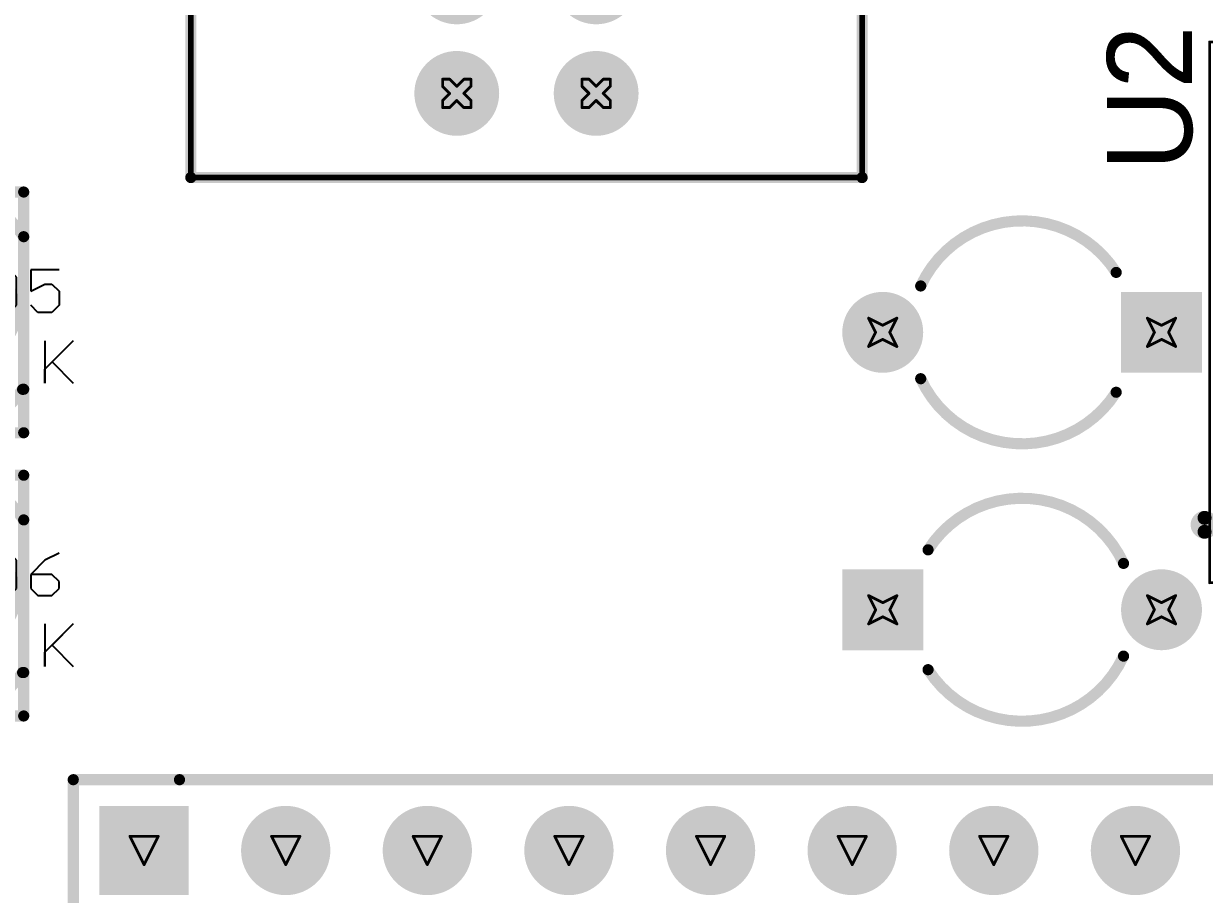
# Model space of a CAD drawing. Header units: millimetres. Extents: x 3.26 to 13.14, y 5.38 to 10.83.
# Drawn here: x 4.265 to 5.099, y 8.969 to 9.584 of the extents above; entities that cross this region are included whole.
import ezdxf

# ---------------------------------------------------------------- set-up
doc = ezdxf.new("R2010")
doc.units = ezdxf.units.MM
doc.header["$MEASUREMENT"] = 0
for name, color, linetype in [('BottomLayer', 5, 'Continuous'), ('BottomSolder', 6, 'Continuous'), ('DrillDrawing', 1, 'Continuous'), ('Mechanical1', 6, 'Continuous'), ('Mechanical13', 56, 'Continuous'), ('Mechanical15', 56, 'Continuous'), ('MultiLayer', 9, 'Continuous'), ('PadHoleLayer', 156, 'Continuous'), ('TopLayer', 1, 'Continuous'), ('TopOverlay', 2, 'Continuous'), ('TopSolder', 216, 'Continuous')]:
    doc.layers.add(name, color=color, linetype=linetype)

# ---------------------------------------------------------------- blocks, each defined once
blk = doc.blocks.new('N0016A_3')
at = {"layer": 'BottomLayer', "const_width": 0.02953}
for points in [[(0.13524, 0.35, 1), (0.16476, 0.35, 1)], [(-0.16476, 0.25, 1), (-0.13524, 0.25, 1)], [(0.13524, 0.25, 1), (0.16476, 0.25, 1)], [(-0.16476, 0.15, 1), (-0.13524, 0.15, 1)], [(0.13524, 0.15, 1), (0.16476, 0.15, 1)], [(-0.16476, 0.05, 1), (-0.13524, 0.05, 1)], [(0.13524, 0.05, 1), (0.16476, 0.05, 1)], [(-0.16476, -0.05, 1), (-0.13524, -0.05, 1)], [(0.13524, -0.05, 1), (0.16476, -0.05, 1)], [(-0.16476, -0.15, 1), (-0.13524, -0.15, 1)], [(0.13524, -0.15, 1), (0.16476, -0.15, 1)], [(-0.16476, -0.25, 1), (-0.13524, -0.25, 1)], [(0.13524, -0.25, 1), (0.16476, -0.25, 1)], [(-0.16476, -0.35, 1), (-0.13524, -0.35, 1)], [(0.13524, -0.35, 1), (0.16476, -0.35, 1)]]:
    blk.add_lwpolyline(points, format="xyb", close=True, dxfattribs=at)
at = {"layer": 'BottomLayer'}
blk.add_solid([(-0.17953, 0.32047), (-0.12047, 0.32047), (-0.17953, 0.37953), (-0.12047, 0.37953)], dxfattribs=at)
at = {"layer": 'BottomSolder', "const_width": 0.03153}
for points in [[(0.13424, 0.35, 1), (0.16576, 0.35, 1)], [(-0.16576, 0.25, 1), (-0.13424, 0.25, 1)], [(0.13424, 0.25, 1), (0.16576, 0.25, 1)], [(-0.16576, 0.15, 1), (-0.13424, 0.15, 1)], [(0.13424, 0.15, 1), (0.16576, 0.15, 1)], [(-0.16576, 0.05, 1), (-0.13424, 0.05, 1)], [(0.13424, 0.05, 1), (0.16576, 0.05, 1)], [(-0.16576, -0.05, 1), (-0.13424, -0.05, 1)], [(0.13424, -0.05, 1), (0.16576, -0.05, 1)], [(-0.16576, -0.15, 1), (-0.13424, -0.15, 1)], [(0.13424, -0.15, 1), (0.16576, -0.15, 1)], [(-0.16576, -0.25, 1), (-0.13424, -0.25, 1)], [(0.13424, -0.25, 1), (0.16576, -0.25, 1)], [(-0.16576, -0.35, 1), (-0.13424, -0.35, 1)], [(0.13424, -0.35, 1), (0.16576, -0.35, 1)]]:
    blk.add_lwpolyline(points, format="xyb", close=True, dxfattribs=at)
at = {"layer": 'BottomSolder'}
blk.add_solid([(-0.18153, 0.31847), (-0.11847, 0.31847), (-0.18153, 0.38153), (-0.11847, 0.38153)], dxfattribs=at)
at = {"layer": 'Mechanical1'}
for p, q in [((-0.115, 0.02723), (-0.115, -0.01213)), ((-0.08351, -0.01213), (-0.08351, 0.02723)), ((-0.0599, 0.02723), (-0.06777, 0.01936)), ((-0.04416, 0.02723), (-0.0599, 0.02723)), ((-0.03629, 0.01936), (-0.04416, 0.02723)), ((-0.03629, 0.01149), (-0.03629, 0.01936)), ((-0.06777, -0.02), (-0.03629, 0.01149)), ((-0.115, -0.01213), (-0.10713, -0.02)), ((-0.09139, -0.02), (-0.08351, -0.01213)), ((-0.10713, -0.02), (-0.09139, -0.02)), ((-0.03629, -0.02), (-0.06777, -0.02))]:
    blk.add_line(p, q, dxfattribs=at)
at = {"layer": 'Mechanical13', "const_width": 0.00394}
for points in [[(-0.12992, 0.3878), (-0.12992, -0.3878)], [(-0.12992, 0.3878), (0.12992, 0.3878)], [(0.12992, 0.3878), (0.12992, -0.3878)], [(-0.12992, -0.3878), (0.12992, -0.3878)]]:
    blk.add_lwpolyline(points, dxfattribs=at)
at = {"layer": 'Mechanical13'}
for points, const_width in [([(-0.13091, 0.3878, 1), (-0.12894, 0.3878, 1)], 0.00197), ([(-0.13091, 0.3878, 1), (-0.12894, 0.3878, 1)], 0.00197), ([(0.12894, 0.3878, 1), (0.13091, 0.3878, 1)], 0.00197), ([(0.12894, 0.3878, 1), (0.13091, 0.3878, 1)], 0.00197), ([(-0.0748, 0.35236, 1), (-0.11417, 0.35236, 1)], 0.00394), ([(-0.11516, 0.35236, 1), (-0.11319, 0.35236, 1)], 0.00197), ([(-0.07579, 0.35236, 1), (-0.07382, 0.35236, 1)], 0.00197), ([(-0.13091, -0.3878, 1), (-0.12894, -0.3878, 1)], 0.00197), ([(-0.13091, -0.3878, 1), (-0.12894, -0.3878, 1)], 0.00197), ([(0.12894, -0.3878, 1), (0.13091, -0.3878, 1)], 0.00197), ([(0.12894, -0.3878, 1), (0.13091, -0.3878, 1)], 0.00197)]:
    blk.add_lwpolyline(points, format="xyb", close=True, dxfattribs=dict(at, const_width=const_width))
at = {"layer": 'Mechanical15'}
for points, const_width in [([(-0.19094, 0.39764), (-0.19094, -0.39764)], 0.00197), ([(-0.19094, 0.39764), (0.19094, 0.39764)], 0.00197), ([(0.19094, 0.39764), (0.19094, -0.39764)], 0.00197), ([(0, 0.01969), (0, -0.01969)], 0.00394), ([(-0.01969, 0), (0.01969, 0)], 0.00394), ([(-0.19094, -0.39764), (0.19094, -0.39764)], 0.00197)]:
    blk.add_lwpolyline(points, dxfattribs=dict(at, const_width=const_width))
for points, const_width in [([(-0.19144, 0.39764, 1), (-0.19045, 0.39764, 1)], 0.000984), ([(-0.19144, 0.39764, 1), (-0.19045, 0.39764, 1)], 0.000984), ([(0.19045, 0.39764, 1), (0.19144, 0.39764, 1)], 0.000984), ([(0.19045, 0.39764, 1), (0.19144, 0.39764, 1)], 0.000984), ([(-0.00098, 0.01969, 1), (0.00098, 0.01969, 1)], 0.00197), ([(-0.02067, 0, 1), (-0.0187, 0, 1)], 0.00197), ([(0.0187, 0, 1), (0.02067, 0, 1)], 0.00197), ([(-0.00098, -0.01969, 1), (0.00098, -0.01969, 1)], 0.00197), ([(-0.19144, -0.39764, 1), (-0.19045, -0.39764, 1)], 0.000984), ([(-0.19144, -0.39764, 1), (-0.19045, -0.39764, 1)], 0.000984), ([(0.19045, -0.39764, 1), (0.19144, -0.39764, 1)], 0.000984), ([(0.19045, -0.39764, 1), (0.19144, -0.39764, 1)], 0.000984)]:
    blk.add_lwpolyline(points, format="xyb", close=True, dxfattribs=dict(at, const_width=const_width))
at = {"layer": 'MultiLayer', "const_width": 0.02953}
for points in [[(0.13524, 0.35, 1), (0.16476, 0.35, 1)], [(-0.16476, 0.25, 1), (-0.13524, 0.25, 1)], [(0.13524, 0.25, 1), (0.16476, 0.25, 1)], [(-0.16476, 0.15, 1), (-0.13524, 0.15, 1)], [(0.13524, 0.15, 1), (0.16476, 0.15, 1)], [(-0.16476, 0.05, 1), (-0.13524, 0.05, 1)], [(0.13524, 0.05, 1), (0.16476, 0.05, 1)], [(-0.16476, -0.05, 1), (-0.13524, -0.05, 1)], [(0.13524, -0.05, 1), (0.16476, -0.05, 1)], [(-0.16476, -0.15, 1), (-0.13524, -0.15, 1)], [(0.13524, -0.15, 1), (0.16476, -0.15, 1)], [(-0.16476, -0.25, 1), (-0.13524, -0.25, 1)], [(0.13524, -0.25, 1), (0.16476, -0.25, 1)], [(-0.16476, -0.35, 1), (-0.13524, -0.35, 1)], [(0.13524, -0.35, 1), (0.16476, -0.35, 1)]]:
    blk.add_lwpolyline(points, format="xyb", close=True, dxfattribs=at)
at = {"layer": 'MultiLayer'}
blk.add_solid([(-0.17953, 0.32047), (-0.12047, 0.32047), (-0.17953, 0.37953), (-0.12047, 0.37953)], dxfattribs=at)
at = {"layer": 'PadHoleLayer', "const_width": 0.01772}
for points in [[(-0.15886, 0.35, 1), (-0.14114, 0.35, 1)], [(0.14114, 0.35, 1), (0.15886, 0.35, 1)], [(-0.15886, 0.25, 1), (-0.14114, 0.25, 1)], [(0.14114, 0.25, 1), (0.15886, 0.25, 1)], [(-0.15886, 0.15, 1), (-0.14114, 0.15, 1)], [(0.14114, 0.15, 1), (0.15886, 0.15, 1)], [(-0.15886, 0.05, 1), (-0.14114, 0.05, 1)], [(0.14114, 0.05, 1), (0.15886, 0.05, 1)], [(-0.15886, -0.05, 1), (-0.14114, -0.05, 1)], [(0.14114, -0.05, 1), (0.15886, -0.05, 1)], [(-0.15886, -0.15, 1), (-0.14114, -0.15, 1)], [(0.14114, -0.15, 1), (0.15886, -0.15, 1)], [(-0.15886, -0.25, 1), (-0.14114, -0.25, 1)], [(0.14114, -0.25, 1), (0.15886, -0.25, 1)], [(-0.15886, -0.35, 1), (-0.14114, -0.35, 1)], [(0.14114, -0.35, 1), (0.15886, -0.35, 1)]]:
    blk.add_lwpolyline(points, format="xyb", close=True, dxfattribs=at)
at = {"layer": 'TopLayer', "const_width": 0.02953}
for points in [[(0.13524, 0.35, 1), (0.16476, 0.35, 1)], [(-0.16476, 0.25, 1), (-0.13524, 0.25, 1)], [(0.13524, 0.25, 1), (0.16476, 0.25, 1)], [(-0.16476, 0.15, 1), (-0.13524, 0.15, 1)], [(0.13524, 0.15, 1), (0.16476, 0.15, 1)], [(-0.16476, 0.05, 1), (-0.13524, 0.05, 1)], [(0.13524, 0.05, 1), (0.16476, 0.05, 1)], [(-0.16476, -0.05, 1), (-0.13524, -0.05, 1)], [(0.13524, -0.05, 1), (0.16476, -0.05, 1)], [(-0.16476, -0.15, 1), (-0.13524, -0.15, 1)], [(0.13524, -0.15, 1), (0.16476, -0.15, 1)], [(-0.16476, -0.25, 1), (-0.13524, -0.25, 1)], [(0.13524, -0.25, 1), (0.16476, -0.25, 1)], [(-0.16476, -0.35, 1), (-0.13524, -0.35, 1)], [(0.13524, -0.35, 1), (0.16476, -0.35, 1)]]:
    blk.add_lwpolyline(points, format="xyb", close=True, dxfattribs=at)
at = {"layer": 'TopLayer'}
blk.add_solid([(-0.17953, 0.32047), (-0.12047, 0.32047), (-0.17953, 0.37953), (-0.12047, 0.37953)], dxfattribs=at)
at = {"layer": 'TopOverlay'}
for points, const_width in [([(-0.14508, 0.40118, 1), (-0.15492, 0.40118, 1)], 0.00984), ([(-0.15738, 0.40118, 1), (-0.15246, 0.40118, 1)], 0.00492), ([(-0.14754, 0.40118, 1), (-0.14262, 0.40118, 1)], 0.00492), ([(-0.1063, 0.3878, 1), (-0.10236, 0.3878, 1)], 0.00394), ([(-0.1063, 0.3878, 1), (-0.10236, 0.3878, 1)], 0.00394), ([(-0.02697, 0.3878, 1), (-0.02303, 0.3878, 1)], 0.00394), ([(-0.02697, 0.3878, 1), (-0.02303, 0.3878, 1)], 0.00394), ([(0.02303, 0.3878, 1), (0.02697, 0.3878, 1)], 0.00394), ([(0.02303, 0.3878, 1), (0.02697, 0.3878, 1)], 0.00394), ([(0.10236, 0.3878, 1), (0.1063, 0.3878, 1)], 0.00394), ([(0.10236, 0.3878, 1), (0.1063, 0.3878, 1)], 0.00394), ([(-0.05315, 0.34843, 1), (-0.07677, 0.34843, 1)], 0.02362), ([(-0.08268, 0.34843, 1), (-0.07087, 0.34843, 1)], 0.01181), ([(-0.05906, 0.34843, 1), (-0.04724, 0.34843, 1)], 0.01181), ([(-0.1063, -0.3878, 1), (-0.10236, -0.3878, 1)], 0.00394), ([(-0.1063, -0.3878, 1), (-0.10236, -0.3878, 1)], 0.00394), ([(0.10236, -0.3878, 1), (0.1063, -0.3878, 1)], 0.00394), ([(0.10236, -0.3878, 1), (0.1063, -0.3878, 1)], 0.00394)]:
    blk.add_lwpolyline(points, format="xyb", close=True, dxfattribs=dict(at, const_width=const_width))
at = {"layer": 'TopOverlay', "const_width": 0.00787}
for points in [[(-0.10433, 0.3878), (-0.10433, -0.3878)], [(-0.10433, 0.3878), (-0.025, 0.3878)], [(0.025, 0.3878), (0.10433, 0.3878)], [(0.10433, 0.3878), (0.10433, -0.3878)], [(-0.10433, -0.3878), (0.10433, -0.3878)]]:
    blk.add_lwpolyline(points, dxfattribs=at)
blk.add_lwpolyline([(0.025, 0.3878, -1), (-0.025, 0.3878)], format="xyb", dxfattribs=at)
at = {"layer": 'TopSolder', "const_width": 0.03153}
for points in [[(0.13424, 0.35, 1), (0.16576, 0.35, 1)], [(-0.16576, 0.25, 1), (-0.13424, 0.25, 1)], [(0.13424, 0.25, 1), (0.16576, 0.25, 1)], [(-0.16576, 0.15, 1), (-0.13424, 0.15, 1)], [(0.13424, 0.15, 1), (0.16576, 0.15, 1)], [(-0.16576, 0.05, 1), (-0.13424, 0.05, 1)], [(0.13424, 0.05, 1), (0.16576, 0.05, 1)], [(-0.16576, -0.05, 1), (-0.13424, -0.05, 1)], [(0.13424, -0.05, 1), (0.16576, -0.05, 1)], [(-0.16576, -0.15, 1), (-0.13424, -0.15, 1)], [(0.13424, -0.15, 1), (0.16576, -0.15, 1)], [(-0.16576, -0.25, 1), (-0.13424, -0.25, 1)], [(0.13424, -0.25, 1), (0.16576, -0.25, 1)], [(-0.16576, -0.35, 1), (-0.13424, -0.35, 1)], [(0.13424, -0.35, 1), (0.16576, -0.35, 1)]]:
    blk.add_lwpolyline(points, format="xyb", close=True, dxfattribs=at)
at = {"layer": 'TopSolder'}
blk.add_solid([(-0.18153, 0.31847), (-0.11847, 0.31847), (-0.18153, 0.38153), (-0.11847, 0.38153)], dxfattribs=at)
blk = doc.blocks.new('HDR1X10_32')
at = {"layer": 'BottomLayer', "const_width": 0.02953}
for points in [[(0.08524, 0, 1), (0.11476, 0, 1)], [(0.18524, 0, 1), (0.21476, 0, 1)], [(0.28524, 0, 1), (0.31476, 0, 1)], [(0.38524, 0, 1), (0.41476, 0, 1)], [(0.48524, 0, 1), (0.51476, 0, 1)], [(0.58524, 0, 1), (0.61476, 0, 1)], [(0.68524, 0, 1), (0.71476, 0, 1)]]:
    blk.add_lwpolyline(points, format="xyb", close=True, dxfattribs=at)
at = {"layer": 'BottomLayer'}
blk.add_solid([(-0.02953, -0.02953), (0.02953, -0.02953), (-0.02953, 0.02953), (0.02953, 0.02953)], dxfattribs=at)
at = {"layer": 'BottomSolder', "const_width": 0.03153}
for points in [[(0.08424, 0, 1), (0.11576, 0, 1)], [(0.18424, 0, 1), (0.21576, 0, 1)], [(0.28424, 0, 1), (0.31576, 0, 1)], [(0.38424, 0, 1), (0.41576, 0, 1)], [(0.48424, 0, 1), (0.51576, 0, 1)], [(0.58424, 0, 1), (0.61576, 0, 1)], [(0.68424, 0, 1), (0.71576, 0, 1)]]:
    blk.add_lwpolyline(points, format="xyb", close=True, dxfattribs=at)
at = {"layer": 'BottomSolder'}
blk.add_solid([(-0.03153, -0.03153), (0.03153, -0.03153), (-0.03153, 0.03153), (0.03153, 0.03153)], dxfattribs=at)
at = {"layer": 'MultiLayer', "const_width": 0.02953}
for points in [[(0.08524, 0, 1), (0.11476, 0, 1)], [(0.18524, 0, 1), (0.21476, 0, 1)], [(0.28524, 0, 1), (0.31476, 0, 1)], [(0.38524, 0, 1), (0.41476, 0, 1)], [(0.48524, 0, 1), (0.51476, 0, 1)], [(0.58524, 0, 1), (0.61476, 0, 1)], [(0.68524, 0, 1), (0.71476, 0, 1)]]:
    blk.add_lwpolyline(points, format="xyb", close=True, dxfattribs=at)
at = {"layer": 'MultiLayer'}
blk.add_solid([(-0.02953, -0.02953), (0.02953, -0.02953), (-0.02953, 0.02953), (0.02953, 0.02953)], dxfattribs=at)
at = {"layer": 'PadHoleLayer', "const_width": 0.01772}
for points in [[(-0.00886, 0, 1), (0.00886, 0, 1)], [(0.09114, 0, 1), (0.10886, 0, 1)], [(0.19114, 0, 1), (0.20886, 0, 1)], [(0.29114, 0, 1), (0.30886, 0, 1)], [(0.39114, 0, 1), (0.40886, 0, 1)], [(0.49114, 0, 1), (0.50886, 0, 1)], [(0.59114, 0, 1), (0.60886, 0, 1)], [(0.69114, 0, 1), (0.70886, 0, 1)]]:
    blk.add_lwpolyline(points, format="xyb", close=True, dxfattribs=at)
at = {"layer": 'TopLayer', "const_width": 0.02953}
for points in [[(0.08524, 0, 1), (0.11476, 0, 1)], [(0.18524, 0, 1), (0.21476, 0, 1)], [(0.28524, 0, 1), (0.31476, 0, 1)], [(0.38524, 0, 1), (0.41476, 0, 1)], [(0.48524, 0, 1), (0.51476, 0, 1)], [(0.58524, 0, 1), (0.61476, 0, 1)], [(0.68524, 0, 1), (0.71476, 0, 1)]]:
    blk.add_lwpolyline(points, format="xyb", close=True, dxfattribs=at)
at = {"layer": 'TopLayer'}
blk.add_solid([(-0.02953, -0.02953), (0.02953, -0.02953), (-0.02953, 0.02953), (0.02953, 0.02953)], dxfattribs=at)
at = {"layer": 'TopOverlay', "const_width": 0.00787}
for points in [[(-0.05, -0.05), (-0.05, 0.05)], [(-0.05, 0.05), (0.025, 0.05)], [(0.025, 0.05), (0.95, 0.05)]]:
    blk.add_lwpolyline(points, dxfattribs=at)
at = {"layer": 'TopOverlay', "const_width": 0.00394}
for points in [[(-0.05197, 0.05, 1), (-0.04803, 0.05, 1)], [(-0.05197, 0.05, 1), (-0.04803, 0.05, 1)], [(0.02303, 0.05, 1), (0.02697, 0.05, 1)], [(0.02303, 0.05, 1), (0.02697, 0.05, 1)]]:
    blk.add_lwpolyline(points, format="xyb", close=True, dxfattribs=at)
at = {"layer": 'TopSolder', "const_width": 0.03153}
for points in [[(0.08424, 0, 1), (0.11576, 0, 1)], [(0.18424, 0, 1), (0.21576, 0, 1)], [(0.28424, 0, 1), (0.31576, 0, 1)], [(0.38424, 0, 1), (0.41576, 0, 1)], [(0.48424, 0, 1), (0.51576, 0, 1)], [(0.58424, 0, 1), (0.61576, 0, 1)], [(0.68424, 0, 1), (0.71576, 0, 1)]]:
    blk.add_lwpolyline(points, format="xyb", close=True, dxfattribs=at)
at = {"layer": 'TopSolder'}
blk.add_solid([(-0.03153, -0.03153), (0.03153, -0.03153), (-0.03153, 0.03153), (0.03153, 0.03153)], dxfattribs=at)
blk = doc.blocks.new('T____3___41')
at = {"layer": 'BottomLayer', "const_width": 0.0315}
for points in [[(-0.06575, 0, 1), (-0.03425, 0, 1)], [(0.03425, 0, 1), (0.06575, 0, 1)]]:
    blk.add_lwpolyline(points, format="xyb", close=True, dxfattribs=at)
at = {"layer": 'BottomSolder', "const_width": 0.0335}
for points in [[(-0.06675, 0, 1), (-0.03325, 0, 1)], [(0.03325, 0, 1), (0.06675, 0, 1)]]:
    blk.add_lwpolyline(points, format="xyb", close=True, dxfattribs=at)
at = {"layer": 'Mechanical13', "const_width": 0.00787}
for points in [[(-0.085, -0.085), (-0.085, 0.085)], [(-0.085, 0.085), (0.085, 0.085)], [(0.085, -0.085), (0.085, 0.085)], [(-0.085, -0.085), (0.085, -0.085)]]:
    blk.add_lwpolyline(points, dxfattribs=at)
at = {"layer": 'Mechanical13', "const_width": 0.00394}
for points in [[(-0.08697, 0.085, 1), (-0.08303, 0.085, 1)], [(-0.08697, 0.085, 1), (-0.08303, 0.085, 1)], [(0.08303, 0.085, 1), (0.08697, 0.085, 1)], [(0.08303, 0.085, 1), (0.08697, 0.085, 1)], [(-0.08697, -0.085, 1), (-0.08303, -0.085, 1)], [(-0.08697, -0.085, 1), (-0.08303, -0.085, 1)], [(0.08303, -0.085, 1), (0.08697, -0.085, 1)], [(0.08303, -0.085, 1), (0.08697, -0.085, 1)]]:
    blk.add_lwpolyline(points, format="xyb", close=True, dxfattribs=at)
at = {"layer": 'Mechanical15'}
for p, q in [((0, 0.02999), (0, 0)), ((0.04998, 0.02999), (0.02999, 0.02999)), ((0.02999, 0.02999), (0.02999, 0)), ((0.05998, 0.02999), (0.05998, 0)), ((0.07498, 0.02999), (0.05998, 0.02999)), ((0.07997, 0.02499), (0.07498, 0.02999)), ((0.10996, 0.02999), (0.09997, 0.02499)), ((0.07997, 0.005), (0.07997, 0.02499)), ((0.09997, 0.02499), (0.08997, 0.015)), ((0.02999, 0.015), (0.03999, 0.015)), ((0.08997, 0.015), (0.08997, 0.005)), ((0.10497, 0.015), (0.08997, 0.015)), ((0.10996, 0.01), (0.10497, 0.015)), ((0.10996, 0.005), (0.10996, 0.01)), ((0, 0), (0.01999, 0)), ((0.02999, 0), (0.04998, 0)), ((0.05998, 0), (0.07498, 0)), ((0.07498, 0), (0.07997, 0.005)), ((0.08997, 0.005), (0.09497, 0)), ((0.09497, 0), (0.10497, 0)), ((0.10497, 0), (0.10996, 0.005)), ((0.1, -0.02001), (0.1, -0.05)), ((0.1, -0.04), (0.11999, -0.02001)), ((0.11999, -0.02001), (0.105, -0.035)), ((0.1, -0.05), (0.1, -0.04)), ((0.105, -0.035), (0.11999, -0.05))]:
    blk.add_line(p, q, dxfattribs=at)
at = {"layer": 'Mechanical15', "const_width": 0.00787}
blk.add_lwpolyline([(0.08423, -0.05434, -3.239871), (0.085, 0.05345)], format="xyb", dxfattribs=at)
blk.add_lwpolyline([(0.085, -0.05429), (0.085, 0.05345)], dxfattribs=at)
at = {"layer": 'Mechanical15', "const_width": 0.00394}
for points in [[(0.08303, 0.05345, 1), (0.08697, 0.05345, 1)], [(0.08303, 0.05345, 1), (0.08697, 0.05345, 1)], [(0.08226, -0.05434, 1), (0.0862, -0.05434, 1)], [(0.08303, -0.05429, 1), (0.08697, -0.05429, 1)]]:
    blk.add_lwpolyline(points, format="xyb", close=True, dxfattribs=at)
at = {"layer": 'MultiLayer', "const_width": 0.0315}
for points in [[(-0.06575, 0, 1), (-0.03425, 0, 1)], [(0.03425, 0, 1), (0.06575, 0, 1)]]:
    blk.add_lwpolyline(points, format="xyb", close=True, dxfattribs=at)
at = {"layer": 'PadHoleLayer', "const_width": 0.01969}
for points in [[(-0.05984, 0, 1), (-0.04016, 0, 1)], [(0.04016, 0, 1), (0.05984, 0, 1)]]:
    blk.add_lwpolyline(points, format="xyb", close=True, dxfattribs=at)
at = {"layer": 'TopLayer', "const_width": 0.0315}
for points in [[(-0.06575, 0, 1), (-0.03425, 0, 1)], [(0.03425, 0, 1), (0.06575, 0, 1)]]:
    blk.add_lwpolyline(points, format="xyb", close=True, dxfattribs=at)
at = {"layer": 'TopOverlay'}
for p, q in [((0.1, -0.02001), (0.1, -0.05)), ((0.1, -0.04), (0.11999, -0.02001)), ((0.11999, -0.02001), (0.105, -0.035)), ((0.1, -0.05), (0.1, -0.04)), ((0.105, -0.035), (0.11999, -0.05))]:
    blk.add_line(p, q, dxfattribs=at)
at = {"layer": 'TopOverlay', "const_width": 0.00787}
for points in [[(-0.06538, 0.04024, -0.469851), (0.05164, 0.05681)], [(0.05429, -0.05429, -0.484456), (-0.06538, -0.04024)]]:
    blk.add_lwpolyline(points, format="xyb", dxfattribs=at)
for points in [[(0.05164, 0.05681), (0.055, 0.05345)], [(0.055, 0.04), (0.055, 0.05345)], [(0.055, -0.05429), (0.055, -0.04)]]:
    blk.add_lwpolyline(points, dxfattribs=at)
at = {"layer": 'TopOverlay', "const_width": 0.00394}
for points in [[(0.04967, 0.05681, 1), (0.05361, 0.05681, 1)], [(0.04967, 0.05681, 1), (0.05361, 0.05681, 1)], [(0.05303, 0.05345, 1), (0.05697, 0.05345, 1)], [(0.05303, 0.05345, 1), (0.05697, 0.05345, 1)], [(-0.06735, 0.04024, 1), (-0.06341, 0.04024, 1)], [(0.05303, 0.04, 1), (0.05697, 0.04, 1)], [(-0.06735, -0.04024, 1), (-0.06341, -0.04024, 1)], [(0.05303, -0.04, 1), (0.05697, -0.04, 1)], [(0.05232, -0.05429, 1), (0.05625, -0.05429, 1)], [(0.05303, -0.05429, 1), (0.05697, -0.05429, 1)]]:
    blk.add_lwpolyline(points, format="xyb", close=True, dxfattribs=at)
at = {"layer": 'TopSolder', "const_width": 0.0335}
for points in [[(-0.06675, 0, 1), (-0.03325, 0, 1)], [(0.03325, 0, 1), (0.06675, 0, 1)]]:
    blk.add_lwpolyline(points, format="xyb", close=True, dxfattribs=at)
blk = doc.blocks.new('T____3___42')
at = {"layer": 'BottomLayer', "const_width": 0.0315}
for points in [[(-0.06575, 0, 1), (-0.03425, 0, 1)], [(0.03425, 0, 1), (0.06575, 0, 1)]]:
    blk.add_lwpolyline(points, format="xyb", close=True, dxfattribs=at)
at = {"layer": 'BottomSolder', "const_width": 0.0335}
for points in [[(-0.06675, 0, 1), (-0.03325, 0, 1)], [(0.03325, 0, 1), (0.06675, 0, 1)]]:
    blk.add_lwpolyline(points, format="xyb", close=True, dxfattribs=at)
at = {"layer": 'Mechanical13', "const_width": 0.00787}
for points in [[(-0.085, -0.085), (-0.085, 0.085)], [(-0.085, 0.085), (0.085, 0.085)], [(0.085, -0.085), (0.085, 0.085)], [(-0.085, -0.085), (0.085, -0.085)]]:
    blk.add_lwpolyline(points, dxfattribs=at)
at = {"layer": 'Mechanical13', "const_width": 0.00394}
for points in [[(-0.08697, 0.085, 1), (-0.08303, 0.085, 1)], [(-0.08697, 0.085, 1), (-0.08303, 0.085, 1)], [(0.08303, 0.085, 1), (0.08697, 0.085, 1)], [(0.08303, 0.085, 1), (0.08697, 0.085, 1)], [(-0.08697, -0.085, 1), (-0.08303, -0.085, 1)], [(-0.08697, -0.085, 1), (-0.08303, -0.085, 1)], [(0.08303, -0.085, 1), (0.08697, -0.085, 1)], [(0.08303, -0.085, 1), (0.08697, -0.085, 1)]]:
    blk.add_lwpolyline(points, format="xyb", close=True, dxfattribs=at)
at = {"layer": 'Mechanical15'}
for p, q in [((0, 0.02999), (0, 0)), ((0.04998, 0.02999), (0.02999, 0.02999)), ((0.02999, 0.02999), (0.02999, 0)), ((0.05998, 0.02999), (0.05998, 0)), ((0.07498, 0.02999), (0.05998, 0.02999)), ((0.07997, 0.02499), (0.07498, 0.02999)), ((0.10996, 0.02999), (0.08997, 0.02999)), ((0.08997, 0.02999), (0.08997, 0.015)), ((0.07997, 0.005), (0.07997, 0.02499)), ((0.08997, 0.015), (0.09997, 0.01999)), ((0.09997, 0.01999), (0.10497, 0.01999)), ((0.10497, 0.01999), (0.10996, 0.015)), ((0.02999, 0.015), (0.03999, 0.015)), ((0.10996, 0.015), (0.10996, 0.005)), ((0, 0), (0.01999, 0)), ((0.02999, 0), (0.04998, 0)), ((0.05998, 0), (0.07498, 0)), ((0.07498, 0), (0.07997, 0.005)), ((0.09497, 0), (0.08997, 0.005)), ((0.10497, 0), (0.09497, 0)), ((0.10996, 0.005), (0.10497, 0)), ((0.1, -0.02001), (0.1, -0.05)), ((0.1, -0.04), (0.11999, -0.02001)), ((0.11999, -0.02001), (0.105, -0.035)), ((0.1, -0.05), (0.1, -0.04)), ((0.105, -0.035), (0.11999, -0.05))]:
    blk.add_line(p, q, dxfattribs=at)
at = {"layer": 'Mechanical15', "const_width": 0.00787}
blk.add_lwpolyline([(0.08423, -0.05434, -3.239871), (0.085, 0.05345)], format="xyb", dxfattribs=at)
blk.add_lwpolyline([(0.085, -0.05429), (0.085, 0.05345)], dxfattribs=at)
at = {"layer": 'Mechanical15', "const_width": 0.00394}
for points in [[(0.08303, 0.05345, 1), (0.08697, 0.05345, 1)], [(0.08303, 0.05345, 1), (0.08697, 0.05345, 1)], [(0.08226, -0.05434, 1), (0.0862, -0.05434, 1)], [(0.08303, -0.05429, 1), (0.08697, -0.05429, 1)]]:
    blk.add_lwpolyline(points, format="xyb", close=True, dxfattribs=at)
at = {"layer": 'MultiLayer', "const_width": 0.0315}
for points in [[(-0.06575, 0, 1), (-0.03425, 0, 1)], [(0.03425, 0, 1), (0.06575, 0, 1)]]:
    blk.add_lwpolyline(points, format="xyb", close=True, dxfattribs=at)
at = {"layer": 'PadHoleLayer', "const_width": 0.01969}
for points in [[(-0.05984, 0, 1), (-0.04016, 0, 1)], [(0.04016, 0, 1), (0.05984, 0, 1)]]:
    blk.add_lwpolyline(points, format="xyb", close=True, dxfattribs=at)
at = {"layer": 'TopLayer', "const_width": 0.0315}
for points in [[(-0.06575, 0, 1), (-0.03425, 0, 1)], [(0.03425, 0, 1), (0.06575, 0, 1)]]:
    blk.add_lwpolyline(points, format="xyb", close=True, dxfattribs=at)
at = {"layer": 'TopOverlay'}
for p, q in [((0.1, -0.02001), (0.1, -0.05)), ((0.1, -0.04), (0.11999, -0.02001)), ((0.11999, -0.02001), (0.105, -0.035)), ((0.1, -0.05), (0.1, -0.04)), ((0.105, -0.035), (0.11999, -0.05))]:
    blk.add_line(p, q, dxfattribs=at)
at = {"layer": 'TopOverlay', "const_width": 0.00787}
for points in [[(-0.06538, 0.04024, -0.469851), (0.05164, 0.05681)], [(0.05429, -0.05429, -0.484456), (-0.06538, -0.04024)]]:
    blk.add_lwpolyline(points, format="xyb", dxfattribs=at)
for points in [[(0.05164, 0.05681), (0.055, 0.05345)], [(0.055, 0.04), (0.055, 0.05345)], [(0.055, -0.05429), (0.055, -0.04)]]:
    blk.add_lwpolyline(points, dxfattribs=at)
at = {"layer": 'TopOverlay', "const_width": 0.00394}
for points in [[(0.04967, 0.05681, 1), (0.05361, 0.05681, 1)], [(0.04967, 0.05681, 1), (0.05361, 0.05681, 1)], [(0.05303, 0.05345, 1), (0.05697, 0.05345, 1)], [(0.05303, 0.05345, 1), (0.05697, 0.05345, 1)], [(-0.06735, 0.04024, 1), (-0.06341, 0.04024, 1)], [(0.05303, 0.04, 1), (0.05697, 0.04, 1)], [(-0.06735, -0.04024, 1), (-0.06341, -0.04024, 1)], [(0.05303, -0.04, 1), (0.05697, -0.04, 1)], [(0.05232, -0.05429, 1), (0.05625, -0.05429, 1)], [(0.05303, -0.05429, 1), (0.05697, -0.05429, 1)]]:
    blk.add_lwpolyline(points, format="xyb", close=True, dxfattribs=at)
at = {"layer": 'TopSolder', "const_width": 0.0335}
for points in [[(-0.06675, 0, 1), (-0.03325, 0, 1)], [(0.03325, 0, 1), (0.06675, 0, 1)]]:
    blk.add_lwpolyline(points, format="xyb", close=True, dxfattribs=at)
blk = doc.blocks.new('61400416121_52')
at = {"layer": 'BottomLayer', "const_width": 0.02795}
for points in [[(-0.06319, 0.26535, 1), (-0.03524, 0.26535, 1)], [(0.03524, 0.26535, 1), (0.06319, 0.26535, 1)]]:
    blk.add_lwpolyline(points, format="xyb", close=True, dxfattribs=at)
at = {"layer": 'BottomSolder', "const_width": 0.02995}
for points in [[(-0.06419, 0.26535, 1), (-0.03424, 0.26535, 1)], [(0.03424, 0.26535, 1), (0.06419, 0.26535, 1)], [(-0.06419, 0.18661, 1), (-0.03424, 0.18661, 1)], [(0.03424, 0.18661, 1), (0.06419, 0.18661, 1)]]:
    blk.add_lwpolyline(points, format="xyb", close=True, dxfattribs=at)
at = {"layer": 'Mechanical13', "const_width": 0.00394}
for points in [[(-0.23701, 0.3248), (-0.23701, -0.3248)], [(0.23701, 0.3248), (-0.23701, 0.3248)], [(0.23701, 0.3248), (0.23701, -0.3248)]]:
    blk.add_lwpolyline(points, dxfattribs=at)
at = {"layer": 'Mechanical13', "const_width": 0.00197}
for points in [[(-0.23799, 0.3248, 1), (-0.23602, 0.3248, 1)], [(-0.23799, 0.3248, 1), (-0.23602, 0.3248, 1)], [(0.23602, 0.3248, 1), (0.23799, 0.3248, 1)], [(0.23602, 0.3248, 1), (0.23799, 0.3248, 1)]]:
    blk.add_lwpolyline(points, format="xyb", close=True, dxfattribs=at)
at = {"layer": 'MultiLayer', "const_width": 0.02795}
for points in [[(-0.06319, 0.26535, 1), (-0.03524, 0.26535, 1)], [(0.03524, 0.26535, 1), (0.06319, 0.26535, 1)]]:
    blk.add_lwpolyline(points, format="xyb", close=True, dxfattribs=at)
at = {"layer": 'PadHoleLayer', "const_width": 0.01811}
for points in [[(-0.05827, 0.26535, 1), (-0.04016, 0.26535, 1)], [(0.04016, 0.26535, 1), (0.05827, 0.26535, 1)]]:
    blk.add_lwpolyline(points, format="xyb", close=True, dxfattribs=at)
at = {"layer": 'TopLayer', "const_width": 0.02795}
for points in [[(-0.06319, 0.26535, 1), (-0.03524, 0.26535, 1)], [(0.03524, 0.26535, 1), (0.06319, 0.26535, 1)]]:
    blk.add_lwpolyline(points, format="xyb", close=True, dxfattribs=at)
at = {"layer": 'TopOverlay', "const_width": 0.00787}
for points in [[(0.23701, 0.3248), (-0.23701, 0.3248)], [(-0.23701, 0.3248), (-0.23701, 0.15984)], [(0.23701, 0.3248), (0.23701, 0.15984)]]:
    blk.add_lwpolyline(points, dxfattribs=at)
at = {"layer": 'TopOverlay', "const_width": 0.00394}
for points in [[(-0.23898, 0.3248, 1), (-0.23504, 0.3248, 1)], [(-0.23898, 0.3248, 1), (-0.23504, 0.3248, 1)], [(0.23504, 0.3248, 1), (0.23898, 0.3248, 1)], [(0.23504, 0.3248, 1), (0.23898, 0.3248, 1)]]:
    blk.add_lwpolyline(points, format="xyb", close=True, dxfattribs=at)
at = {"layer": 'TopSolder', "const_width": 0.02995}
for points in [[(-0.06419, 0.26535, 1), (-0.03424, 0.26535, 1)], [(0.03424, 0.26535, 1), (0.06419, 0.26535, 1)], [(-0.06419, 0.18661, 1), (-0.03424, 0.18661, 1)], [(0.03424, 0.18661, 1), (0.06419, 0.18661, 1)]]:
    blk.add_lwpolyline(points, format="xyb", close=True, dxfattribs=at)
blk = doc.blocks.new('CAPR5_4X5_57')
at = {"layer": 'BottomLayer', "const_width": 0.02657}
blk.add_lwpolyline([(0.08514, 0, 1), (0.11171, 0, 1)], format="xyb", close=True, dxfattribs=at)
at = {"layer": 'BottomLayer'}
blk.add_solid([(-0.125, -0.02657), (-0.07185, -0.02657), (-0.125, 0.02658), (-0.07185, 0.02658)], dxfattribs=at)
at = {"layer": 'BottomSolder', "const_width": 0.02857}
blk.add_lwpolyline([(0.08414, 0, 1), (0.11271, 0, 1)], format="xyb", close=True, dxfattribs=at)
at = {"layer": 'BottomSolder'}
blk.add_solid([(-0.127, -0.02857), (-0.06985, -0.02857), (-0.127, 0.02857), (-0.06985, 0.02857)], dxfattribs=at)
at = {"layer": 'MultiLayer', "const_width": 0.02657}
blk.add_lwpolyline([(0.08514, 0, 1), (0.11171, 0, 1)], format="xyb", close=True, dxfattribs=at)
at = {"layer": 'MultiLayer'}
blk.add_solid([(-0.125, -0.02657), (-0.07185, -0.02657), (-0.125, 0.02658), (-0.07185, 0.02658)], dxfattribs=at)
at = {"layer": 'PadHoleLayer', "const_width": 0.01575}
for points in [[(-0.1063, 0, 1), (-0.09055, 0, 1)], [(0.09055, 0, 1), (0.1063, 0, 1)]]:
    blk.add_lwpolyline(points, format="xyb", close=True, dxfattribs=at)
at = {"layer": 'TopLayer', "const_width": 0.02657}
blk.add_lwpolyline([(0.08514, 0, 1), (0.11171, 0, 1)], format="xyb", close=True, dxfattribs=at)
at = {"layer": 'TopLayer'}
blk.add_solid([(-0.125, -0.02657), (-0.07185, -0.02657), (-0.125, 0.02658), (-0.07185, 0.02658)], dxfattribs=at)
at = {"layer": 'TopOverlay', "const_width": 0.00787}
for points in [[(-0.0664, 0.04232, -0.59443), (0.07161, 0.03274)], [(0.07161, -0.03274, -0.59443), (-0.0664, -0.04232)]]:
    blk.add_lwpolyline(points, format="xyb", dxfattribs=at)
at = {"layer": 'TopOverlay', "const_width": 0.00394}
for points in [[(-0.06837, 0.04232, 1), (-0.06443, 0.04232, 1)], [(0.06964, 0.03274, 1), (0.07358, 0.03274, 1)], [(0.06964, -0.03274, 1), (0.07358, -0.03274, 1)], [(-0.06837, -0.04232, 1), (-0.06443, -0.04232, 1)]]:
    blk.add_lwpolyline(points, format="xyb", close=True, dxfattribs=at)
at = {"layer": 'TopSolder', "const_width": 0.02857}
blk.add_lwpolyline([(0.08414, 0, 1), (0.11271, 0, 1)], format="xyb", close=True, dxfattribs=at)
at = {"layer": 'TopSolder'}
blk.add_solid([(-0.127, -0.02857), (-0.06985, -0.02857), (-0.127, 0.02857), (-0.06985, 0.02857)], dxfattribs=at)
blk = doc.blocks.new('CAPR5_4X5_60')
at = {"layer": 'BottomLayer', "const_width": 0.02657}
blk.add_lwpolyline([(0.08514, 0, 1), (0.11171, 0, 1)], format="xyb", close=True, dxfattribs=at)
at = {"layer": 'BottomLayer'}
blk.add_solid([(-0.125, -0.02657), (-0.07185, -0.02657), (-0.125, 0.02658), (-0.07185, 0.02658)], dxfattribs=at)
at = {"layer": 'BottomSolder', "const_width": 0.02857}
blk.add_lwpolyline([(0.08414, 0, 1), (0.11271, 0, 1)], format="xyb", close=True, dxfattribs=at)
at = {"layer": 'BottomSolder'}
blk.add_solid([(-0.127, -0.02857), (-0.06985, -0.02857), (-0.127, 0.02857), (-0.06985, 0.02857)], dxfattribs=at)
at = {"layer": 'MultiLayer', "const_width": 0.02657}
blk.add_lwpolyline([(0.08514, 0, 1), (0.11171, 0, 1)], format="xyb", close=True, dxfattribs=at)
at = {"layer": 'MultiLayer'}
blk.add_solid([(-0.125, -0.02657), (-0.07185, -0.02657), (-0.125, 0.02658), (-0.07185, 0.02658)], dxfattribs=at)
at = {"layer": 'PadHoleLayer', "const_width": 0.01575}
for points in [[(-0.1063, 0, 1), (-0.09055, 0, 1)], [(0.09055, 0, 1), (0.1063, 0, 1)]]:
    blk.add_lwpolyline(points, format="xyb", close=True, dxfattribs=at)
at = {"layer": 'TopLayer', "const_width": 0.02657}
blk.add_lwpolyline([(0.08514, 0, 1), (0.11171, 0, 1)], format="xyb", close=True, dxfattribs=at)
at = {"layer": 'TopLayer'}
blk.add_solid([(-0.125, -0.02657), (-0.07185, -0.02657), (-0.125, 0.02658), (-0.07185, 0.02658)], dxfattribs=at)
at = {"layer": 'TopOverlay', "const_width": 0.00787}
for points in [[(-0.0664, 0.04232, -0.59443), (0.07161, 0.03274)], [(0.07161, -0.03274, -0.59443), (-0.0664, -0.04232)]]:
    blk.add_lwpolyline(points, format="xyb", dxfattribs=at)
at = {"layer": 'TopOverlay', "const_width": 0.00394}
for points in [[(-0.06837, 0.04232, 1), (-0.06443, 0.04232, 1)], [(0.06964, 0.03274, 1), (0.07358, 0.03274, 1)], [(0.06964, -0.03274, 1), (0.07358, -0.03274, 1)], [(-0.06837, -0.04232, 1), (-0.06443, -0.04232, 1)]]:
    blk.add_lwpolyline(points, format="xyb", close=True, dxfattribs=at)
at = {"layer": 'TopSolder', "const_width": 0.02857}
blk.add_lwpolyline([(0.08414, 0, 1), (0.11271, 0, 1)], format="xyb", close=True, dxfattribs=at)
at = {"layer": 'TopSolder'}
blk.add_solid([(-0.127, -0.02857), (-0.06985, -0.02857), (-0.127, 0.02857), (-0.06985, 0.02857)], dxfattribs=at)

msp = doc.modelspace()

# ---------------------------------------------------------------- linework, layer by layer
at = {"layer": 'DrillDrawing', "const_width": 0.002}
for points in [[(4.56079, 9.53965), (4.56079, 9.54465)], [(4.56079, 9.54465), (4.56579, 9.54465)], [(4.56079, 9.53965), (4.56579, 9.53465)], [(4.56579, 9.54465), (4.57079, 9.53965)], [(4.57079, 9.53965), (4.57579, 9.54465)], [(4.57579, 9.54465), (4.58079, 9.54465)], [(4.57579, 9.53465), (4.58079, 9.53965)], [(4.58079, 9.53965), (4.58079, 9.54465)], [(4.65921, 9.53965), (4.65921, 9.54465)], [(4.65921, 9.54465), (4.66421, 9.54465)], [(4.65921, 9.53965), (4.66421, 9.53465)], [(4.66421, 9.54465), (4.66921, 9.53965)], [(4.66921, 9.53965), (4.67421, 9.54465)], [(4.67421, 9.54465), (4.67921, 9.54465)], [(4.67421, 9.53465), (4.67921, 9.53965)], [(4.67921, 9.53965), (4.67921, 9.54465)], [(4.56079, 9.52965), (4.56579, 9.53465)], [(4.56079, 9.52465), (4.56079, 9.52965)], [(4.56579, 9.52465), (4.57079, 9.52965)], [(4.57079, 9.52965), (4.57579, 9.52465)], [(4.57579, 9.53465), (4.58079, 9.52965)], [(4.58079, 9.52465), (4.58079, 9.52965)], [(4.65921, 9.52965), (4.66421, 9.53465)], [(4.65921, 9.52465), (4.65921, 9.52965)], [(4.66421, 9.52465), (4.66921, 9.52965)], [(4.66921, 9.52965), (4.67421, 9.52465)], [(4.67421, 9.53465), (4.67921, 9.52965)], [(4.67921, 9.52465), (4.67921, 9.52965)], [(4.56079, 9.52465), (4.56579, 9.52465)], [(4.57579, 9.52465), (4.58079, 9.52465)], [(4.65921, 9.52465), (4.66421, 9.52465)], [(4.67421, 9.52465), (4.67921, 9.52465)], [(4.86157, 9.37591), (4.87157, 9.37091)], [(4.86157, 9.37591), (4.86657, 9.36591)], [(4.87157, 9.37091), (4.88157, 9.37591)], [(4.87657, 9.36591), (4.88157, 9.37591)], [(5.05843, 9.37591), (5.06843, 9.37091)], [(5.05843, 9.37591), (5.06343, 9.36591)], [(5.06843, 9.37091), (5.07843, 9.37591)], [(5.07343, 9.36591), (5.07843, 9.37591)], [(4.86157, 9.35591), (4.86657, 9.36591)], [(4.87657, 9.36591), (4.88157, 9.35591)], [(5.05843, 9.35591), (5.06343, 9.36591)], [(5.07343, 9.36591), (5.07843, 9.35591)], [(4.86157, 9.35591), (4.87157, 9.36091)], [(4.87157, 9.36091), (4.88157, 9.35591)], [(5.05843, 9.35591), (5.06843, 9.36091)], [(5.06843, 9.36091), (5.07843, 9.35591)], [(4.86157, 9.18), (4.87157, 9.175)], [(4.86157, 9.18), (4.86657, 9.17)], [(4.87157, 9.175), (4.88157, 9.18)], [(4.87657, 9.17), (4.88157, 9.18)], [(5.05843, 9.18), (5.06843, 9.175)], [(5.05843, 9.18), (5.06343, 9.17)], [(5.06843, 9.175), (5.07843, 9.18)], [(5.07343, 9.17), (5.07843, 9.18)], [(4.86157, 9.16), (4.86657, 9.17)], [(4.86157, 9.16), (4.87157, 9.165)], [(4.87157, 9.165), (4.88157, 9.16)], [(4.87657, 9.17), (4.88157, 9.16)], [(5.05843, 9.16), (5.06343, 9.17)], [(5.05843, 9.16), (5.06843, 9.165)], [(5.06843, 9.165), (5.07843, 9.16)], [(5.07343, 9.17), (5.07843, 9.16)], [(4.34, 9.01), (4.36, 9.01)], [(4.34, 9.01), (4.35, 8.99)], [(4.35, 8.99), (4.36, 9.01)], [(4.44, 9.01), (4.46, 9.01)], [(4.44, 9.01), (4.45, 8.99)], [(4.45, 8.99), (4.46, 9.01)], [(4.54, 9.01), (4.56, 9.01)], [(4.54, 9.01), (4.55, 8.99)], [(4.55, 8.99), (4.56, 9.01)], [(4.64, 9.01), (4.66, 9.01)], [(4.64, 9.01), (4.65, 8.99)], [(4.65, 8.99), (4.66, 9.01)], [(4.74, 9.01), (4.76, 9.01)], [(4.74, 9.01), (4.75, 8.99)], [(4.75, 8.99), (4.76, 9.01)], [(4.84, 9.01), (4.86, 9.01)], [(4.84, 9.01), (4.85, 8.99)], [(4.85, 8.99), (4.86, 9.01)], [(4.94, 9.01), (4.96, 9.01)], [(4.94, 9.01), (4.95, 8.99)], [(4.95, 8.99), (4.96, 9.01)], [(5.04, 9.01), (5.06, 9.01)], [(5.04, 9.01), (5.05, 8.99)], [(5.05, 8.99), (5.06, 9.01)]]:
    msp.add_lwpolyline(points, dxfattribs=at)
at = {"layer": 'DrillDrawing', "const_width": 0.001}
for points in [[(4.56029, 9.54465, 1), (4.56129, 9.54465, 1)], [(4.56029, 9.54465, 1), (4.56129, 9.54465, 1)], [(4.56029, 9.53965, 1), (4.56129, 9.53965, 1)], [(4.56029, 9.53965, 1), (4.56129, 9.53965, 1)], [(4.56529, 9.54465, 1), (4.56629, 9.54465, 1)], [(4.56529, 9.54465, 1), (4.56629, 9.54465, 1)], [(4.57029, 9.53965, 1), (4.57129, 9.53965, 1)], [(4.57029, 9.53965, 1), (4.57129, 9.53965, 1)], [(4.57529, 9.54465, 1), (4.57629, 9.54465, 1)], [(4.57529, 9.54465, 1), (4.57629, 9.54465, 1)], [(4.58029, 9.54465, 1), (4.58129, 9.54465, 1)], [(4.58029, 9.54465, 1), (4.58129, 9.54465, 1)], [(4.58029, 9.53965, 1), (4.58129, 9.53965, 1)], [(4.58029, 9.53965, 1), (4.58129, 9.53965, 1)], [(4.65871, 9.54465, 1), (4.65971, 9.54465, 1)], [(4.65871, 9.54465, 1), (4.65971, 9.54465, 1)], [(4.65871, 9.53965, 1), (4.65971, 9.53965, 1)], [(4.65871, 9.53965, 1), (4.65971, 9.53965, 1)], [(4.66371, 9.54465, 1), (4.66471, 9.54465, 1)], [(4.66371, 9.54465, 1), (4.66471, 9.54465, 1)], [(4.66871, 9.53965, 1), (4.66971, 9.53965, 1)], [(4.66871, 9.53965, 1), (4.66971, 9.53965, 1)], [(4.67371, 9.54465, 1), (4.67471, 9.54465, 1)], [(4.67371, 9.54465, 1), (4.67471, 9.54465, 1)], [(4.67871, 9.54465, 1), (4.67971, 9.54465, 1)], [(4.67871, 9.54465, 1), (4.67971, 9.54465, 1)], [(4.67871, 9.53965, 1), (4.67971, 9.53965, 1)], [(4.67871, 9.53965, 1), (4.67971, 9.53965, 1)], [(4.56029, 9.52965, 1), (4.56129, 9.52965, 1)], [(4.56029, 9.52965, 1), (4.56129, 9.52965, 1)], [(4.56529, 9.53465, 1), (4.56629, 9.53465, 1)], [(4.56529, 9.53465, 1), (4.56629, 9.53465, 1)], [(4.57029, 9.52965, 1), (4.57129, 9.52965, 1)], [(4.57029, 9.52965, 1), (4.57129, 9.52965, 1)], [(4.57529, 9.53465, 1), (4.57629, 9.53465, 1)], [(4.57529, 9.53465, 1), (4.57629, 9.53465, 1)], [(4.58029, 9.52965, 1), (4.58129, 9.52965, 1)], [(4.58029, 9.52965, 1), (4.58129, 9.52965, 1)], [(4.65871, 9.52965, 1), (4.65971, 9.52965, 1)], [(4.65871, 9.52965, 1), (4.65971, 9.52965, 1)], [(4.66371, 9.53465, 1), (4.66471, 9.53465, 1)], [(4.66371, 9.53465, 1), (4.66471, 9.53465, 1)], [(4.66871, 9.52965, 1), (4.66971, 9.52965, 1)], [(4.66871, 9.52965, 1), (4.66971, 9.52965, 1)], [(4.67371, 9.53465, 1), (4.67471, 9.53465, 1)], [(4.67371, 9.53465, 1), (4.67471, 9.53465, 1)], [(4.67871, 9.52965, 1), (4.67971, 9.52965, 1)], [(4.67871, 9.52965, 1), (4.67971, 9.52965, 1)], [(4.56029, 9.52465, 1), (4.56129, 9.52465, 1)], [(4.56029, 9.52465, 1), (4.56129, 9.52465, 1)], [(4.56529, 9.52465, 1), (4.56629, 9.52465, 1)], [(4.56529, 9.52465, 1), (4.56629, 9.52465, 1)], [(4.57529, 9.52465, 1), (4.57629, 9.52465, 1)], [(4.57529, 9.52465, 1), (4.57629, 9.52465, 1)], [(4.58029, 9.52465, 1), (4.58129, 9.52465, 1)], [(4.58029, 9.52465, 1), (4.58129, 9.52465, 1)], [(4.65871, 9.52465, 1), (4.65971, 9.52465, 1)], [(4.65871, 9.52465, 1), (4.65971, 9.52465, 1)], [(4.66371, 9.52465, 1), (4.66471, 9.52465, 1)], [(4.66371, 9.52465, 1), (4.66471, 9.52465, 1)], [(4.67371, 9.52465, 1), (4.67471, 9.52465, 1)], [(4.67371, 9.52465, 1), (4.67471, 9.52465, 1)], [(4.67871, 9.52465, 1), (4.67971, 9.52465, 1)], [(4.67871, 9.52465, 1), (4.67971, 9.52465, 1)], [(4.86107, 9.37591, 1), (4.86207, 9.37591, 1)], [(4.86107, 9.37591, 1), (4.86207, 9.37591, 1)], [(4.87107, 9.37091, 1), (4.87207, 9.37091, 1)], [(4.87107, 9.37091, 1), (4.87207, 9.37091, 1)], [(4.88107, 9.37591, 1), (4.88207, 9.37591, 1)], [(4.88107, 9.37591, 1), (4.88207, 9.37591, 1)], [(5.05793, 9.37591, 1), (5.05893, 9.37591, 1)], [(5.05793, 9.37591, 1), (5.05893, 9.37591, 1)], [(5.06793, 9.37091, 1), (5.06893, 9.37091, 1)], [(5.06793, 9.37091, 1), (5.06893, 9.37091, 1)], [(5.07793, 9.37591, 1), (5.07893, 9.37591, 1)], [(5.07793, 9.37591, 1), (5.07893, 9.37591, 1)], [(4.86607, 9.36591, 1), (4.86707, 9.36591, 1)], [(4.86607, 9.36591, 1), (4.86707, 9.36591, 1)], [(4.87607, 9.36591, 1), (4.87707, 9.36591, 1)], [(4.87607, 9.36591, 1), (4.87707, 9.36591, 1)], [(5.06293, 9.36591, 1), (5.06393, 9.36591, 1)], [(5.06293, 9.36591, 1), (5.06393, 9.36591, 1)], [(5.07293, 9.36591, 1), (5.07393, 9.36591, 1)], [(5.07293, 9.36591, 1), (5.07393, 9.36591, 1)], [(4.86107, 9.35591, 1), (4.86207, 9.35591, 1)], [(4.86107, 9.35591, 1), (4.86207, 9.35591, 1)], [(4.87107, 9.36091, 1), (4.87207, 9.36091, 1)], [(4.87107, 9.36091, 1), (4.87207, 9.36091, 1)], [(4.88107, 9.35591, 1), (4.88207, 9.35591, 1)], [(4.88107, 9.35591, 1), (4.88207, 9.35591, 1)], [(5.05793, 9.35591, 1), (5.05893, 9.35591, 1)], [(5.05793, 9.35591, 1), (5.05893, 9.35591, 1)], [(5.06793, 9.36091, 1), (5.06893, 9.36091, 1)], [(5.06793, 9.36091, 1), (5.06893, 9.36091, 1)], [(5.07793, 9.35591, 1), (5.07893, 9.35591, 1)], [(5.07793, 9.35591, 1), (5.07893, 9.35591, 1)], [(4.86107, 9.18, 1), (4.86207, 9.18, 1)], [(4.86107, 9.18, 1), (4.86207, 9.18, 1)], [(4.88107, 9.18, 1), (4.88207, 9.18, 1)], [(4.88107, 9.18, 1), (4.88207, 9.18, 1)], [(5.05793, 9.18, 1), (5.05893, 9.18, 1)], [(5.05793, 9.18, 1), (5.05893, 9.18, 1)], [(5.07793, 9.18, 1), (5.07893, 9.18, 1)], [(5.07793, 9.18, 1), (5.07893, 9.18, 1)], [(4.87107, 9.175, 1), (4.87207, 9.175, 1)], [(4.87107, 9.175, 1), (4.87207, 9.175, 1)], [(5.06793, 9.175, 1), (5.06893, 9.175, 1)], [(5.06793, 9.175, 1), (5.06893, 9.175, 1)], [(4.86607, 9.17, 1), (4.86707, 9.17, 1)], [(4.86607, 9.17, 1), (4.86707, 9.17, 1)], [(4.87107, 9.165, 1), (4.87207, 9.165, 1)], [(4.87107, 9.165, 1), (4.87207, 9.165, 1)], [(4.87607, 9.17, 1), (4.87707, 9.17, 1)], [(4.87607, 9.17, 1), (4.87707, 9.17, 1)], [(5.06293, 9.17, 1), (5.06393, 9.17, 1)], [(5.06293, 9.17, 1), (5.06393, 9.17, 1)], [(5.06793, 9.165, 1), (5.06893, 9.165, 1)], [(5.06793, 9.165, 1), (5.06893, 9.165, 1)], [(5.07293, 9.17, 1), (5.07393, 9.17, 1)], [(5.07293, 9.17, 1), (5.07393, 9.17, 1)], [(4.86107, 9.16, 1), (4.86207, 9.16, 1)], [(4.86107, 9.16, 1), (4.86207, 9.16, 1)], [(4.88107, 9.16, 1), (4.88207, 9.16, 1)], [(4.88107, 9.16, 1), (4.88207, 9.16, 1)], [(5.05793, 9.16, 1), (5.05893, 9.16, 1)], [(5.05793, 9.16, 1), (5.05893, 9.16, 1)], [(5.07793, 9.16, 1), (5.07893, 9.16, 1)], [(5.07793, 9.16, 1), (5.07893, 9.16, 1)], [(4.3395, 9.01, 1), (4.3405, 9.01, 1)], [(4.3395, 9.01, 1), (4.3405, 9.01, 1)], [(4.3595, 9.01, 1), (4.3605, 9.01, 1)], [(4.3595, 9.01, 1), (4.3605, 9.01, 1)], [(4.4395, 9.01, 1), (4.4405, 9.01, 1)], [(4.4395, 9.01, 1), (4.4405, 9.01, 1)], [(4.4595, 9.01, 1), (4.4605, 9.01, 1)], [(4.4595, 9.01, 1), (4.4605, 9.01, 1)], [(4.5395, 9.01, 1), (4.5405, 9.01, 1)], [(4.5395, 9.01, 1), (4.5405, 9.01, 1)], [(4.5595, 9.01, 1), (4.5605, 9.01, 1)], [(4.5595, 9.01, 1), (4.5605, 9.01, 1)], [(4.6395, 9.01, 1), (4.6405, 9.01, 1)], [(4.6395, 9.01, 1), (4.6405, 9.01, 1)], [(4.6595, 9.01, 1), (4.6605, 9.01, 1)], [(4.6595, 9.01, 1), (4.6605, 9.01, 1)], [(4.7395, 9.01, 1), (4.7405, 9.01, 1)], [(4.7395, 9.01, 1), (4.7405, 9.01, 1)], [(4.7595, 9.01, 1), (4.7605, 9.01, 1)], [(4.7595, 9.01, 1), (4.7605, 9.01, 1)], [(4.8395, 9.01, 1), (4.8405, 9.01, 1)], [(4.8395, 9.01, 1), (4.8405, 9.01, 1)], [(4.8595, 9.01, 1), (4.8605, 9.01, 1)], [(4.8595, 9.01, 1), (4.8605, 9.01, 1)], [(4.9395, 9.01, 1), (4.9405, 9.01, 1)], [(4.9395, 9.01, 1), (4.9405, 9.01, 1)], [(4.9595, 9.01, 1), (4.9605, 9.01, 1)], [(4.9595, 9.01, 1), (4.9605, 9.01, 1)], [(5.0395, 9.01, 1), (5.0405, 9.01, 1)], [(5.0395, 9.01, 1), (5.0405, 9.01, 1)], [(5.0595, 9.01, 1), (5.0605, 9.01, 1)], [(5.0595, 9.01, 1), (5.0605, 9.01, 1)], [(4.3495, 8.99, 1), (4.3505, 8.99, 1)], [(4.3495, 8.99, 1), (4.3505, 8.99, 1)], [(4.4495, 8.99, 1), (4.4505, 8.99, 1)], [(4.4495, 8.99, 1), (4.4505, 8.99, 1)], [(4.5495, 8.99, 1), (4.5505, 8.99, 1)], [(4.5495, 8.99, 1), (4.5505, 8.99, 1)], [(4.6495, 8.99, 1), (4.6505, 8.99, 1)], [(4.6495, 8.99, 1), (4.6505, 8.99, 1)], [(4.7495, 8.99, 1), (4.7505, 8.99, 1)], [(4.7495, 8.99, 1), (4.7505, 8.99, 1)], [(4.8495, 8.99, 1), (4.8505, 8.99, 1)], [(4.8495, 8.99, 1), (4.8505, 8.99, 1)], [(4.9495, 8.99, 1), (4.9505, 8.99, 1)], [(4.9495, 8.99, 1), (4.9505, 8.99, 1)], [(5.0495, 8.99, 1), (5.0505, 8.99, 1)], [(5.0495, 8.99, 1), (5.0505, 8.99, 1)]]:
    msp.add_lwpolyline(points, format="xyb", close=True, dxfattribs=at)

# ---------------------------------------------------------------- block references
for name, p, rotation in [('61400416121_52', (4.62, 9.8), 180), ('N0016A_3', (5.5, 9.38), 90), ('CAPR5_4X5_57', (4.97, 9.36591), 180), ('HDR1X10_32', (4.35, 9), 360)]:
    msp.add_blockref(name, p, dxfattribs=dict(rotation=rotation))
for name, p in [('T____3___42', (4.18, 9.38)), ('T____3___41', (4.18, 9.18)), ('CAPR5_4X5_60', (4.97, 9.17))]:
    msp.add_blockref(name, p)

# ---------------------------------------------------------------- texts
at = {"layer": 'TopOverlay'}
msp.add_text('U2', height=0.06, rotation=90, dxfattribs=at).set_placement((5.09, 9.48))

doc.saveas('drawing.dxf')
